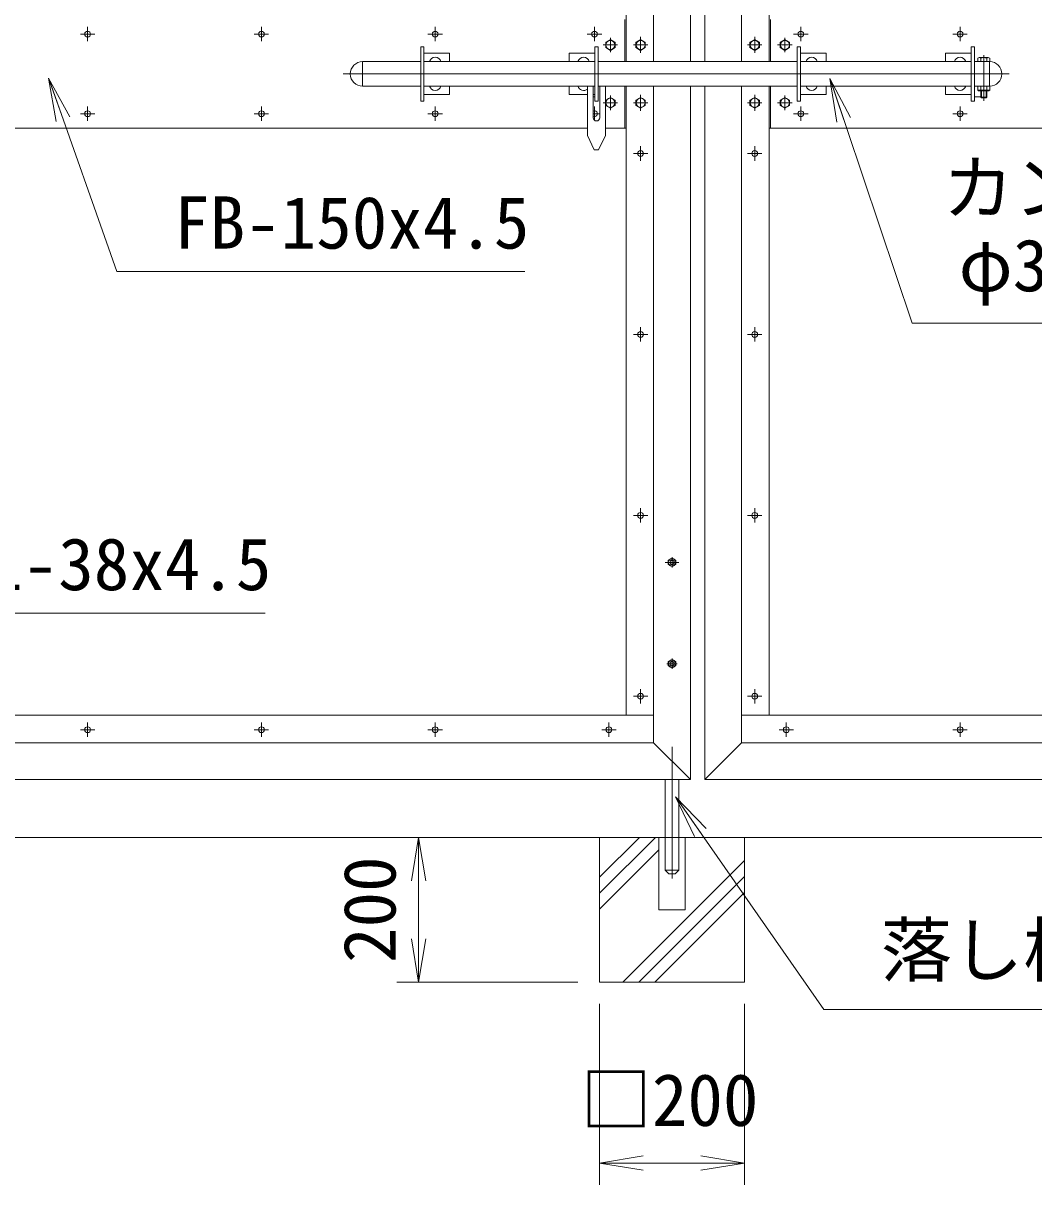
# Model space of a CAD drawing. Units: millimetres, scale not verified. Extents: x -6300 to 6300, y -4455 to 4455.
# Drawn here: x -2253 to -857, y -2291 to -686 of the extents above; entities that cross this region are included whole.
import ezdxf
from ezdxf.enums import TextEntityAlignment as Align

# ---------------------------------------------------------------- set-up
doc = ezdxf.new("R2010")
doc.units = ezdxf.units.MM
doc.header["$LTSCALE"] = 30
doc.linetypes.add('USER1', pattern=[50.8, 31.75, -6.35, 6.35, -6.35])
doc.linetypes.add('USER3', pattern=[0.375, 0.25, -0.125])
for name, color, linetype, lineweight in [('0-0_D-STR1', 1, 'Continuous', 18), ('0-1_D-BMK', 2, 'USER1', 13), ('0-2_D-DCR-HCH', 7, 'Continuous', 9), ('0-3_D-STR4', 7, 'Continuous', 9), ('0-5_D-STR3', 3, 'Continuous', 13), ('0-6_D-BGD', 7, 'Continuous', 9), ('0-7_D-STR-DIM', 7, 'Continuous', 9), ('0-8_0', 3, 'Continuous', 18), ('0-9_D-STR-TXT', 7, 'Continuous', 9)]:
    doc.layers.add(name, color=color, linetype=linetype, lineweight=lineweight)
doc.styles.add('ＭＳ ゴシック', font='')
doc.styles.get('ＭＳ ゴシック').set_extended_font_data('MS Gothic')

# ---------------------------------------------------------------- blocks, each defined once
blk = doc.blocks.new('_Open')
at = {"layer": '0-8_0', "color": 7, "lineweight": 9}
blk.add_line((-30, 5), (0, 0), dxfattribs=at)
blk.add_lwpolyline([(-30, -5), (0, 0), (-30, 0)], dxfattribs=at)

msp = doc.modelspace()

# ---------------------------------------------------------------- linework, layer by layer
at = {"layer": '0-0_D-STR1'}
for p, q in [((-1382.18, -738.52), (-1382.18, 168.68)), ((-1382.18, -1679.72), (-1382.18, -772.52)), ((-1311.38, -772.52), (-1311.38, -1730.52)), ((-1260.58, -772.52), (-1260.58, -1679.72)), ((-2705.58, -1679.72), (-1382.18, -1679.72)), ((-1331.38, -1730.52), (-1382.18, -1679.72)), ((-1260.58, -1679.72), (-1311.38, -1730.52))]:
    msp.add_line(p, q, dxfattribs=at)
for points in [[(-1331.38, -738.52), (-1331.38, 219.48), (-2756.38, 219.48), (-2756.38, 69.48)], [(113.62, 69.48), (113.62, 219.48), (-1311.38, 219.48), (-1311.38, -738.52)], [(-1260.58, -1679.72), (62.82, -1679.72), (62.82, 168.68), (-1260.58, 168.68), (-1260.58, -738.52)], [(-2756.38, -1730.52), (-1331.38, -1730.52), (-1331.38, -772.52)], [(-1311.38, -1730.52), (113.62, -1730.52), (113.62, -1580.52)]]:
    msp.add_lwpolyline(points, dxfattribs=at)
at = {"layer": '0-1_D-BMK'}
for p, q in [((-2153.91, -700.52), (-2173.86, -700.52)), ((-2163.88, -710.49), (-2163.88, -690.54)), ((-1913.91, -700.52), (-1933.86, -700.52)), ((-1923.88, -710.49), (-1923.88, -690.54)), ((-1673.91, -700.52), (-1693.86, -700.52)), ((-1683.88, -710.49), (-1683.88, -690.54)), ((-1473.86, -700.52), (-1453.91, -700.52)), ((-1463.88, -710.49), (-1463.88, -690.54)), ((-1441.88, -705.52), (-1441.88, -725.52)), ((-1400.18, -704.38), (-1400.18, -726.66)), ((-1242.58, -704.38), (-1242.58, -726.66)), ((-1200.88, -705.52), (-1200.88, -725.52)), ((-1168.91, -700.52), (-1188.86, -700.52)), ((-1178.88, -710.49), (-1178.88, -690.54)), ((-968.86, -700.52), (-948.91, -700.52)), ((-958.88, -710.49), (-958.88, -690.54)), ((-1451.88, -715.52), (-1431.88, -715.52)), ((-1410.18, -715.52), (-1390.18, -715.52)), ((-1232.58, -715.52), (-1252.58, -715.52)), ((-1190.88, -715.52), (-1210.88, -715.52)), ((-926.13, -729.77), (-926.13, -792.68)), ((-891.13, -755.52), (-1811.13, -755.52)), ((-1441.88, -805.52), (-1441.88, -785.52)), ((-1400.18, -784.38), (-1400.18, -806.66)), ((-1242.58, -784.38), (-1242.58, -806.66)), ((-1200.88, -785.52), (-1200.88, -805.52)), ((-2163.88, -800.54), (-2163.88, -820.49)), ((-1923.88, -800.54), (-1923.88, -820.49)), ((-1683.88, -800.54), (-1683.88, -820.49)), ((-1463.88, -800.54), (-1463.88, -819.58)), ((-1451.88, -795.52), (-1431.88, -795.52)), ((-1410.18, -795.52), (-1390.18, -795.52)), ((-1232.58, -795.52), (-1252.58, -795.52)), ((-1190.88, -795.52), (-1210.88, -795.52)), ((-1178.88, -800.54), (-1178.88, -820.49)), ((-958.88, -800.54), (-958.88, -820.49)), ((-2153.91, -810.52), (-2173.86, -810.52)), ((-1913.91, -810.52), (-1933.86, -810.52)), ((-1673.91, -810.52), (-1693.86, -810.52)), ((-1465.63, -810.52), (-1456.63, -810.52)), ((-1168.91, -810.52), (-1188.86, -810.52)), ((-968.86, -810.52), (-948.91, -810.52)), ((-1410.16, -865.52), (-1390.21, -865.52)), ((-1400.18, -855.54), (-1400.18, -875.49)), ((-1232.61, -865.52), (-1252.56, -865.52)), ((-1242.58, -855.54), (-1242.58, -875.49)), ((-1400.18, -1105.54), (-1400.18, -1125.49)), ((-1242.58, -1105.54), (-1242.58, -1125.49)), ((-1410.16, -1115.52), (-1390.21, -1115.52)), ((-1232.61, -1115.52), (-1252.56, -1115.52)), ((-1400.18, -1355.54), (-1400.18, -1375.49)), ((-1242.58, -1355.54), (-1242.58, -1375.49)), ((-1410.16, -1365.52), (-1390.21, -1365.52)), ((-1232.61, -1365.52), (-1252.56, -1365.52)), ((-1356.78, -1437.66), (-1356.78, -1423.38)), ((-1366.3, -1430.52), (-1347.26, -1430.52)), ((-1347.26, -1430.52), (-1366.3, -1430.52)), ((-1363.92, -1570.52), (-1349.64, -1570.52)), ((-1349.64, -1570.52), (-1363.92, -1570.52)), ((-1356.78, -1577.66), (-1356.78, -1563.38)), ((-1410.16, -1615.52), (-1390.21, -1615.52)), ((-1400.18, -1605.54), (-1400.18, -1625.49)), ((-1232.61, -1615.52), (-1252.56, -1615.52)), ((-1242.58, -1605.54), (-1242.58, -1625.49)), ((-2163.88, -1651.74), (-2163.88, -1671.69)), ((-1923.88, -1651.74), (-1923.88, -1671.69)), ((-1683.88, -1651.74), (-1683.88, -1671.69)), ((-1443.88, -1651.74), (-1443.88, -1671.69)), ((-1198.88, -1651.74), (-1198.88, -1671.69)), ((-958.88, -1651.74), (-958.88, -1671.69)), ((-2173.86, -1661.72), (-2153.91, -1661.72)), ((-1933.86, -1661.72), (-1913.91, -1661.72)), ((-1693.86, -1661.72), (-1673.91, -1661.72)), ((-1433.91, -1661.72), (-1453.86, -1661.72)), ((-1208.86, -1661.72), (-1188.91, -1661.72)), ((-968.86, -1661.72), (-948.91, -1661.72)), ((-1356.78, -1867.2), (-1356.78, -1685.3))]:
    msp.add_line(p, q, dxfattribs=at)
at = {"layer": '0-2_D-DCR-HCH'}
for p, q in [((-1456.78, -1887.78), (-1379.52, -1810.52)), ((-1456.78, -1865.68), (-1401.62, -1810.52)), ((-1456.78, -1909.88), (-1374.78, -1827.88)), ((-1424.84, -2010.52), (-1256.78, -1842.46)), ((-1402.74, -2010.52), (-1256.78, -1864.56)), ((-1380.65, -2010.52), (-1256.78, -1886.65))]:
    msp.add_line(p, q, dxfattribs=at)
at = {"layer": '0-3_D-STR4'}
msp.add_line((-1456.78, -2010.52), (-1456.78, -1810.52), dxfattribs=at)
msp.add_lwpolyline([(-1456.78, -2010.52), (-1256.78, -2010.52), (-1256.78, -1810.52)], dxfattribs=at)
at = {"layer": '0-5_D-STR3'}
for p, q in [((-1420.18, -738.52), (-1420.18, 130.68)), ((-1222.58, -738.52), (-1222.58, 130.68)), ((-1421.88, -680.52), (-1421.88, -738.52)), ((-1220.88, -680.52), (-1220.88, -738.52)), ((-1703.88, -718.02), (-1703.88, -793.02)), ((-1703.88, -718.02), (-1699.38, -718.02)), ((-1699.38, -718.02), (-1699.38, -793.02)), ((-1463.38, -718.02), (-1463.38, -793.02)), ((-1458.88, -718.02), (-1463.38, -718.02)), ((-1458.88, -718.02), (-1458.88, -793.02)), ((-1183.88, -718.02), (-1183.88, -793.02)), ((-1183.88, -718.02), (-1179.38, -718.02)), ((-1179.38, -718.02), (-1179.38, -793.02)), ((-943.38, -718.02), (-943.38, -793.02)), ((-938.88, -718.02), (-943.38, -718.02)), ((-938.88, -718.02), (-938.88, -793.02)), ((-1699.38, -727.02), (-1663.88, -727.02)), ((-1663.88, -727.02), (-1663.88, -738.52)), ((-1498.88, -727.02), (-1498.88, -738.52)), ((-1463.38, -727.02), (-1498.88, -727.02)), ((-1179.38, -727.02), (-1143.88, -727.02)), ((-1143.88, -727.02), (-1143.88, -738.52)), ((-978.88, -727.02), (-978.88, -738.52)), ((-943.38, -727.02), (-978.88, -727.02)), ((-934.23, -733.82), (-934.23, -738.52)), ((-920.07, -733.02), (-932.33, -733.02)), ((-930.13, -733.82), (-930.13, -738.52)), ((-922.13, -733.82), (-922.13, -738.52)), ((-918.03, -733.82), (-918.03, -738.52)), ((-1784.13, -738.52), (-1784.13, -772.52)), ((-1703.88, -738.52), (-1784.13, -738.52)), ((-1463.38, -738.52), (-1699.38, -738.52)), ((-1183.88, -738.52), (-1458.88, -738.52)), ((-943.38, -738.52), (-1179.38, -738.52)), ((-918.13, -738.52), (-938.88, -738.52)), ((-918.13, -738.52), (-918.13, -772.52)), ((-1703.88, -772.52), (-1784.13, -772.52)), ((-1463.38, -772.52), (-1699.38, -772.52)), ((-1699.38, -784.02), (-1663.88, -784.02)), ((-1663.88, -772.52), (-1663.88, -784.02)), ((-1498.88, -772.52), (-1498.88, -784.02)), ((-1473.63, -784.02), (-1498.88, -784.02)), ((-1473.63, -772.52), (-1473.63, -840.52)), ((-1465.63, -772.52), (-1465.63, -816.02)), ((-1463.38, -784.02), (-1465.63, -784.02)), ((-1183.88, -772.52), (-1458.88, -772.52)), ((-1456.63, -772.52), (-1456.63, -816.02)), ((-1448.63, -772.52), (-1448.63, -840.52)), ((-1421.88, -772.52), (-1421.88, -830.52)), ((-1420.18, -1641.72), (-1420.18, -772.52)), ((-1222.58, -1641.72), (-1222.58, -772.52)), ((-1220.88, -772.52), (-1220.88, -830.52)), ((-943.38, -772.52), (-1179.38, -772.52)), ((-1179.38, -784.02), (-1143.88, -784.02)), ((-1143.88, -772.52), (-1143.88, -784.02)), ((-978.88, -772.52), (-978.88, -784.02)), ((-943.38, -784.02), (-978.88, -784.02)), ((-918.13, -772.52), (-938.88, -772.52)), ((-934.23, -772.52), (-934.23, -778.22)), ((-918.03, -778.22), (-934.23, -778.22)), ((-919.7, -779.02), (-932.28, -779.02)), ((-930.13, -772.52), (-930.13, -778.22)), ((-930.13, -779.02), (-930.13, -787.72)), ((-929.33, -779.02), (-929.33, -788.52)), ((-922.93, -779.02), (-922.93, -788.52)), ((-922.13, -772.52), (-922.13, -778.22)), ((-922.13, -779.02), (-922.13, -787.72)), ((-918.03, -772.52), (-918.03, -778.22)), ((-1703.88, -793.02), (-1699.38, -793.02)), ((-1463.38, -787.4), (-1465.63, -787.4)), ((-1458.88, -793.02), (-1463.38, -793.02)), ((-1183.88, -793.02), (-1179.38, -793.02)), ((-938.88, -793.02), (-943.38, -793.02)), ((-938.88, -787.4), (-930.13, -787.4)), ((-922.13, -787.72), (-930.13, -787.72)), ((-929.33, -788.52), (-930.13, -787.72)), ((-922.93, -788.52), (-929.33, -788.52)), ((-922.93, -788.52), (-922.13, -787.72)), ((-2667.58, -830.52), (-1473.63, -830.52)), ((-1448.63, -830.52), (-1420.18, -830.52)), ((24.82, -830.52), (-1222.58, -830.52)), ((-1464.13, -860.52), (-1473.63, -840.52)), ((-1458.13, -860.52), (-1448.63, -840.52)), ((-1458.13, -860.52), (-1464.13, -860.52)), ((-2705.58, -1641.72), (-1382.18, -1641.72)), ((62.82, -1641.72), (-1260.58, -1641.72)), ((-1366.28, -1730.52), (-1366.28, -1856.02)), ((-1347.28, -1730.52), (-1347.28, -1856.02)), ((-1374.78, -1910.52), (-1374.78, -1810.52)), ((-1361.28, -1861.02), (-1366.28, -1856.02)), ((-1352.28, -1861.02), (-1361.28, -1861.02))]:
    msp.add_line(p, q, dxfattribs=at)
for points in [[(-1448.38, -711.77), (-1441.88, -708.01), (-1435.38, -711.77), (-1435.38, -719.27), (-1441.88, -723.02), (-1448.38, -719.27)], [(-1406.68, -711.77), (-1400.18, -708.01), (-1393.68, -711.77), (-1393.68, -719.27), (-1400.18, -723.02), (-1406.68, -719.27)], [(-1236.08, -711.77), (-1242.58, -708.01), (-1249.08, -711.77), (-1249.08, -719.27), (-1242.58, -723.02), (-1236.08, -719.27)], [(-1194.38, -711.77), (-1200.88, -708.01), (-1207.38, -711.77), (-1207.38, -719.27), (-1200.88, -723.02), (-1194.38, -719.27)], [(-1448.38, -799.27), (-1441.88, -803.02), (-1435.38, -799.27), (-1435.38, -791.77), (-1441.88, -788.01), (-1448.38, -791.77)], [(-1406.68, -791.77), (-1400.18, -788.01), (-1393.68, -791.77), (-1393.68, -799.27), (-1400.18, -803.02), (-1406.68, -799.27)], [(-1236.08, -791.77), (-1242.58, -788.01), (-1249.08, -791.77), (-1249.08, -799.27), (-1242.58, -803.02), (-1236.08, -799.27)], [(-1194.38, -791.77), (-1200.88, -788.01), (-1207.38, -791.77), (-1207.38, -799.27), (-1200.88, -803.02), (-1194.38, -799.27)], [(-1356.78, -1436.4), (-1361.87, -1433.46), (-1361.87, -1427.58), (-1356.78, -1424.64), (-1351.69, -1427.58), (-1351.69, -1433.46)], [(-1356.78, -1576.4), (-1361.87, -1573.46), (-1361.87, -1567.58), (-1356.78, -1564.64), (-1351.69, -1567.58), (-1351.69, -1573.46)]]:
    msp.add_lwpolyline(points, close=True, dxfattribs=at)
at = {"layer": '0-5_D-STR3', "linetype": 'USER3'}
for points in [[(-1356.78, -1436.4), (-1351.69, -1433.46), (-1351.69, -1427.58), (-1356.78, -1424.64), (-1361.87, -1427.58), (-1361.87, -1433.46)], [(-1356.78, -1576.4), (-1351.69, -1573.46), (-1351.69, -1567.58), (-1356.78, -1564.64), (-1361.87, -1567.58), (-1361.87, -1573.46)]]:
    msp.add_lwpolyline(points, close=True, dxfattribs=at)
at = {"layer": '0-5_D-STR3'}
for points in [[(-1374.78, -1910.52), (-1338.78, -1910.52), (-1338.78, -1810.52)], [(-1352.28, -1861.02), (-1347.28, -1856.02), (-1366.28, -1856.02)]]:
    msp.add_lwpolyline(points, dxfattribs=at)
for centre, radius in [((-2163.88, -700.52), 4), ((-1923.88, -700.52), 4), ((-1683.88, -700.52), 4), ((-1463.88, -700.52), 4), ((-1178.88, -700.52), 4), ((-958.88, -700.52), 4), ((-1441.88, -715.52), 6.25), ((-1400.18, -715.52), 6.25), ((-1242.58, -715.52), 6.25), ((-1200.88, -715.52), 6.25), ((-1441.88, -795.52), 6.25), ((-1400.18, -795.52), 6.25), ((-1242.58, -795.52), 6.25), ((-1200.88, -795.52), 6.25), ((-2163.88, -810.52), 4), ((-1923.88, -810.52), 4), ((-1683.88, -810.52), 4), ((-1178.88, -810.52), 4), ((-958.88, -810.52), 4), ((-1400.18, -865.52), 4), ((-1242.58, -865.52), 4), ((-1400.18, -1115.52), 4), ((-1242.58, -1115.52), 4), ((-1400.18, -1365.52), 4), ((-1242.58, -1365.52), 4), ((-1356.78, -1430.52), 5.1), ((-1356.78, -1430.52), 3), ((-1356.78, -1570.52), 5.1), ((-1356.78, -1570.52), 3), ((-1400.18, -1615.52), 4), ((-1242.58, -1615.52), 4), ((-2163.88, -1661.72), 4), ((-1923.88, -1661.72), 4), ((-1683.88, -1661.72), 4), ((-1443.88, -1661.72), 4), ((-1198.88, -1661.72), 4), ((-958.88, -1661.72), 4)]:
    msp.add_circle(centre, radius, dxfattribs=at)
at = {"layer": '0-5_D-STR3', "linetype": 'USER3'}
for centre, radius in [((-1356.78, -1430.52), 5.1), ((-1356.78, -1430.52), 3), ((-1356.78, -1570.52), 5.1), ((-1356.78, -1570.52), 3)]:
    msp.add_circle(centre, radius, dxfattribs=at)
at = {"layer": '0-5_D-STR3'}
for centre, radius, start, end in [((-1683.88, -740.52), 8, 14.47751, 165.52249), ((-1478.88, -740.52), 8, 14.47751, 165.52249), ((-1163.88, -740.52), 8, 14.47751, 165.52249), ((-958.88, -740.52), 8, 14.47751, 165.52249), ((-932.18, -736.03), 3.02, 47.18249, 132.81751), ((-926.13, -743.42), 10.4, 67.38014, 112.61986), ((-920.08, -736.05), 3.03, 47.363, 132.637), ((-1784.13, -755.52), 17, 90, 270), ((-918.13, -755.52), 17, 270, 90), ((-1683.88, -770.52), 8, 194.47751, 345.52249), ((-1478.88, -770.52), 8, 194.47751, 311.0145), ((-1163.88, -770.52), 8, 194.47751, 345.52249), ((-958.88, -770.52), 8, 194.47751, 345.52249), ((-932.18, -776), 3.02, 227.28053, 312.71947), ((-926.13, -768.62), 10.4, 247.38014, 292.61986), ((-920.08, -776.08), 2.96, 226.1605, 313.8395), ((-1463.88, -810.52), 4, 244.06031, 115.93969), ((-1461.13, -816.02), 4.5, 180, 0)]:
    msp.add_arc(centre, radius, start, end, dxfattribs=at)
at = {"layer": '0-6_D-BGD'}
msp.add_line((-2521.38, -1810.52), (-121.38, -1810.52), dxfattribs=at)
at = {"layer": '0-7_D-STR-DIM'}
for p, q in [((-1486.78, -1810.52), (-1736.78, -1810.52)), ((-1706.78, -1950.52), (-1706.78, -1870.52)), ((-1486.78, -2010.52), (-1736.78, -2010.52)), ((-1456.78, -2040.52), (-1456.78, -2290.52)), ((-1256.78, -2040.52), (-1256.78, -2290.52)), ((-1396.78, -2260.52), (-1316.78, -2260.52))]:
    msp.add_line(p, q, dxfattribs=at)
at = {"layer": '0-9_D-STR-TXT'}
for points in [[(-1559.99, -1028.71), (-2123.56, -1028.71), (-2217.1, -763.51)], [(-479.21, -1099.93), (-1025.02, -1099.93), (-1138.02, -763.84)], [(-1918.9, -1500.67), (-2430.44, -1500.67), (-2485.62, -1661.51)], [(-536.17, -2048.13), (-1147.07, -2048.13), (-1350.8, -1756.23)]]:
    msp.add_lwpolyline(points, dxfattribs=at)

# ---------------------------------------------------------------- block references
at = {"layer": '0-7_D-STR-DIM', "xscale": 2, "yscale": 2}
for p, rotation in [((-1706.78, -1810.52), 90), ((-1706.78, -2010.52), 270), ((-1456.78, -2260.52), 180)]:
    msp.add_blockref('_Open', p, dxfattribs=dict(at, rotation=rotation))
msp.add_blockref('_Open', (-1256.78, -2260.52), dxfattribs=at)
at = {"layer": '0-9_D-STR-TXT', "xscale": 2, "yscale": 2}
for p, rotation in [((-2217.77, -761.62), 109.42811), ((-1138.66, -761.95), 108.58397), ((-1351.94, -1754.59), 124.91155)]:
    msp.add_blockref('_Open', p, dxfattribs=dict(at, rotation=rotation))

# ---------------------------------------------------------------- texts
at = {"layer": '0-7_D-STR-DIM', "style": 'ＭＳ ゴシック'}
msp.add_text('200', height=72.14, rotation=90, dxfattribs=at).set_placement((-1716.9, -1984.02), align=Align.BOTTOM_LEFT)
msp.add_text('□200', height=72.14, dxfattribs=at).set_placement((-1483.01, -2230.91), align=Align.BOTTOM_LEFT)
at = {"layer": '0-9_D-STR-TXT', "style": 'ＭＳ ゴシック'}
for s, p in [('カンヌキ', (-983.2, -970.58)), ('FB-150x4.5', (-2044.51, -1018.59)), ('φ34.0x2.3', (-960.81, -1077.63)), ('PL-38x4.5', (-2351.77, -1490.55)), ('落し棒 φ19', (-1068.4, -2023.73))]:
    msp.add_text(s, height=72.14, dxfattribs=at).set_placement(p, align=Align.BOTTOM_LEFT)

doc.saveas('drawing.dxf')
